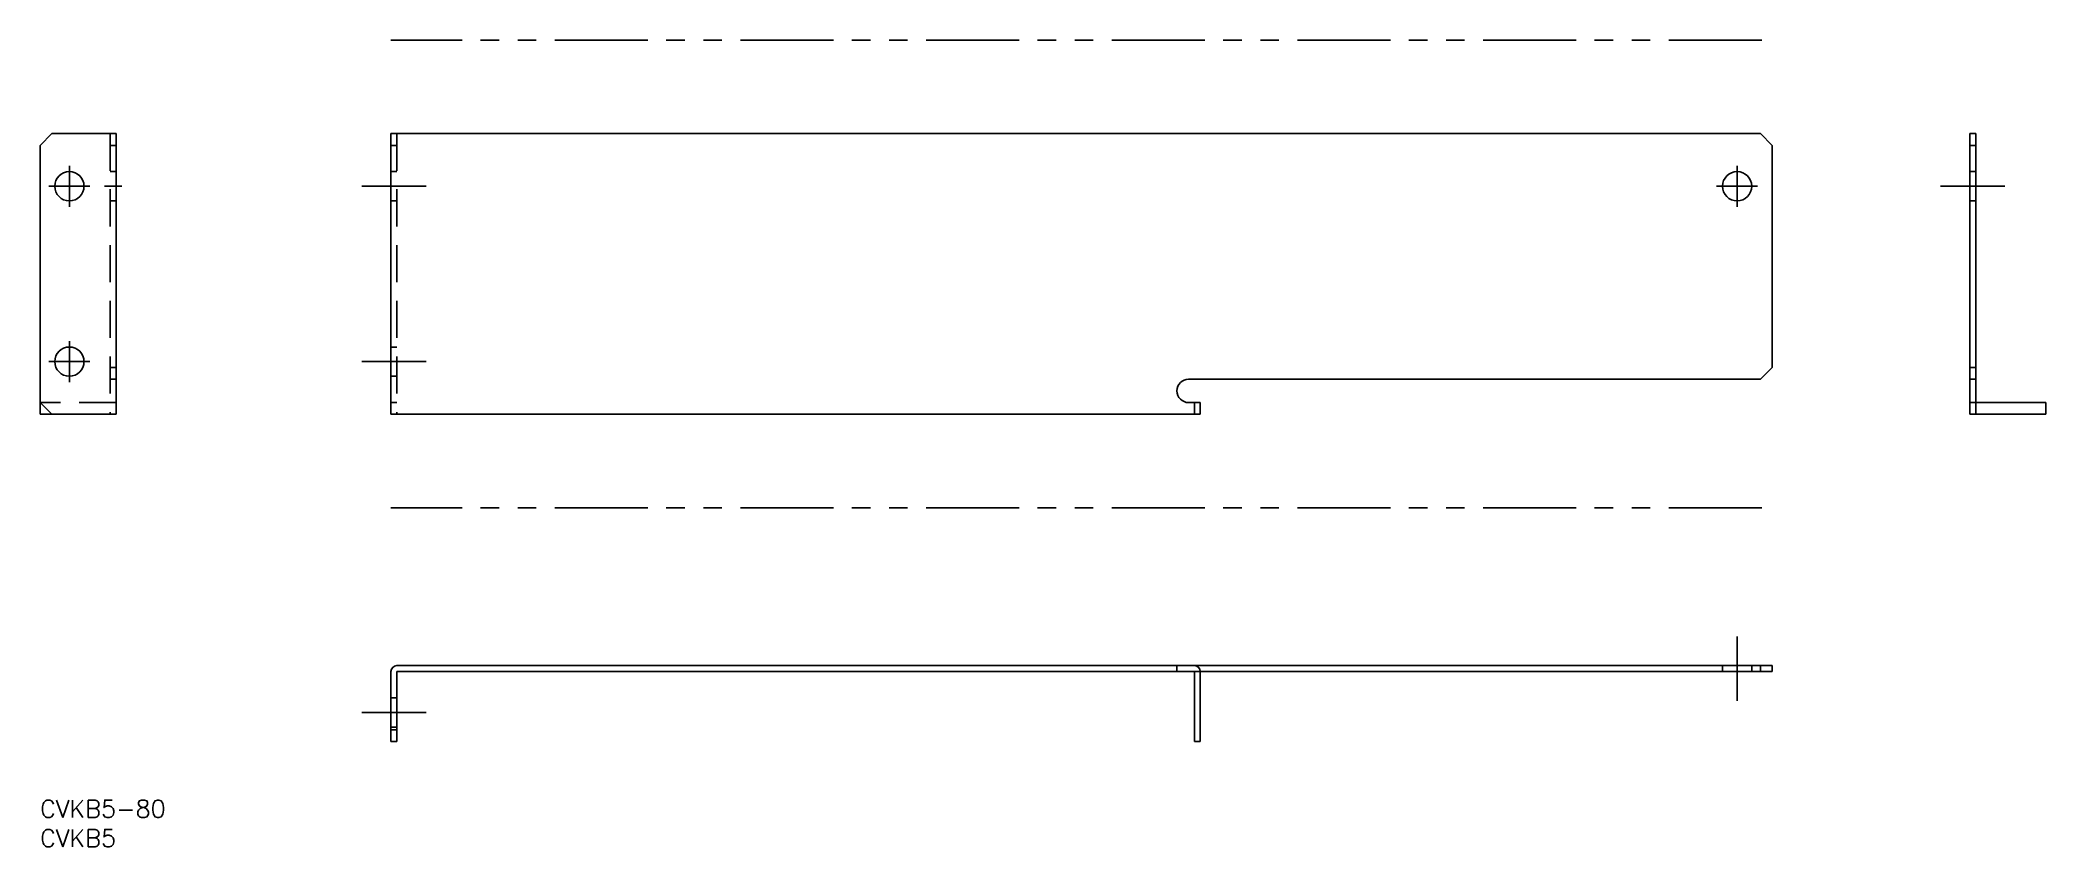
# Model space of a CAD drawing. Extents: x 0 to 343, y -8 to 130.
import ezdxf

# ---------------------------------------------------------------- set-up
doc = ezdxf.new("R2010")
doc.units = 0
doc.header["$LTSCALE"] = 0.5
for name, pattern in [('CENTER', [50.8, 31.75, -6.35, 6.35, -6.35]), ('DASHED', [19.05, 12.7, -6.35]), ('PHANTOM', [63.5, 31.75, -6.35, 6.35, -6.35, 6.35, -6.35])]:
    doc.linetypes.add(name, pattern=pattern)
for name, color, linetype in [('MSM_CENTER', 1, 'CENTER'), ('MSM_CONTINUOUS', 7, 'CONTINUOUS'), ('MSM_DASHED', 4, 'DASHED'), ('MSM_IMAGINARY', 6, 'PHANTOM'), ('MSM_PART_NUMBER', 7, 'CONTINUOUS')]:
    doc.layers.add(name, color=color, linetype=linetype)
doc.styles.get("Standard").update_dxf_attribs({"font": 'txt.shx', "height": 3, "bigfont": 'bigfont.shx'})

msp = doc.modelspace()

# ---------------------------------------------------------------- linework, layer by layer
at = {"layer": 'MSM_CENTER'}
for p, q in [((5, 108.5), (5, 101.5)), ((290.2, 101.5), (290.2, 108.5)), ((1.5, 105), (8.5, 105)), ((14, 105), (11, 105)), ((55, 105), (66, 105)), ((286.7, 105), (293.7, 105)), ((325, 105), (336, 105)), ((5, 78.5), (5, 71.5)), ((1.5, 75), (8.5, 75)), ((55, 75), (66, 75)), ((290.2, 28), (290.2, 17)), ((55, 15), (66, 15))]:
    msp.add_line(p, q, dxfattribs=at)
at = {"layer": 'MSM_CONTINUOUS'}
for p, q in [((2, 114), (0, 112)), ((13, 114), (2, 114)), ((13, 114), (13, 66)), ((294.2, 114), (60, 114)), ((60, 114), (60, 66)), ((296.2, 112), (294.2, 114)), ((331, 114), (330, 114)), ((330, 66), (330, 114)), ((331, 114), (331, 68)), ((0, 112), (0, 66)), ((296.2, 112), (296.2, 74)), ((330, 112), (331, 112)), ((294.2, 72), (296.2, 74)), ((330, 74), (331, 74)), ((196.4, 72), (294.2, 72)), ((330, 72), (331, 72)), ((0, 68), (2, 66)), ((13, 66), (0, 66)), ((198.4, 66), (60, 66)), ((198.4, 68), (196.4, 68)), ((198.4, 68), (198.4, 66)), ((330, 68), (343, 68)), ((343, 66), (330, 66)), ((343, 68), (343, 66)), ((60, 10), (60, 22)), ((61, 23), (296.2, 23)), ((61, 22), (61, 10)), ((61, 22), (197.4, 22)), ((197.4, 22), (197.4, 10)), ((296.2, 22), (198.4, 22)), ((198.4, 10), (198.4, 22)), ((294.2, 23), (294.2, 22)), ((296.2, 23), (296.2, 22)), ((61, 12), (60, 12)), ((61, 10), (60, 10)), ((197.4, 10), (198.4, 10))]:
    msp.add_line(p, q, dxfattribs=at)
for centre in [(5, 105), (290.2, 105), (5, 75)]:
    msp.add_circle(centre, 2.5, dxfattribs=at)
for centre, radius, start, end in [((196.4, 70), 2, 90, 270), ((61, 22), 1, 90, 180), ((197.4, 22), 1, 0, 90)]:
    msp.add_arc(centre, radius, start, end, dxfattribs=at)
at = {"layer": 'MSM_DASHED'}
for p, q in [((12, 114), (12, 66)), ((61, 114), (61, 66)), ((13, 112), (12, 112)), ((61, 112), (60, 112)), ((13, 107.5), (12, 107.5)), ((61, 107.5), (60, 107.5)), ((331, 107.5), (330, 107.5)), ((12, 102.5), (13, 102.5)), ((60, 102.5), (61, 102.5)), ((330, 102.5), (331, 102.5)), ((61, 77.5), (60, 77.5)), ((13, 74), (12, 74)), ((60, 72.5), (61, 72.5)), ((13, 72), (12, 72)), ((13, 68), (0, 68)), ((61, 68), (60, 68)), ((197.4, 68), (197.4, 66)), ((331, 68), (331, 66)), ((194.4, 23), (194.4, 22)), ((198.4, 22), (197.4, 22)), ((287.7, 23), (287.7, 22)), ((292.7, 22), (292.7, 23)), ((61, 17.5), (60, 17.5)), ((60, 12.5), (61, 12.5))]:
    msp.add_line(p, q, dxfattribs=at)
at = {"layer": 'MSM_IMAGINARY'}
for p, q in [((294.4, 130), (60, 130)), ((294.4, 50), (60, 50))]:
    msp.add_line(p, q, dxfattribs=at)

# ---------------------------------------------------------------- texts
at = {"layer": 'MSM_PART_NUMBER'}
for s, p in [('CVKB5-80', (0, -3)), ('CVKB5', (0, -8))]:
    msp.add_text(s, height=3, dxfattribs=at).set_placement(p)

doc.saveas('drawing.dxf')
